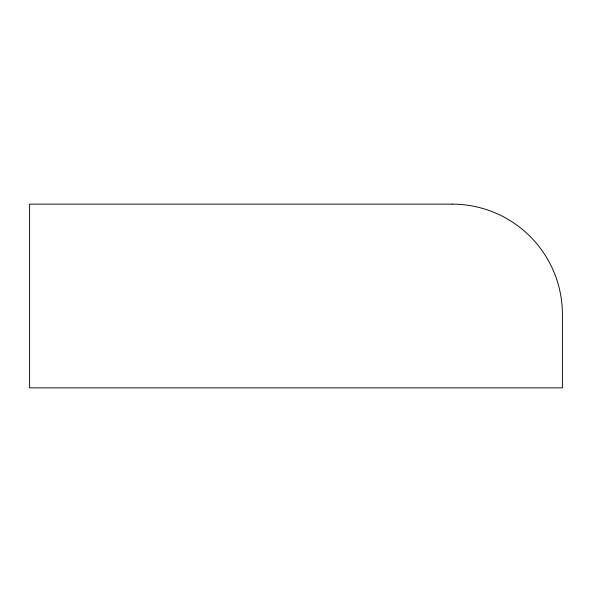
<?xml version="1.0" encoding="UTF-8"?>
<svg xmlns="http://www.w3.org/2000/svg" width="592" height="592" viewBox="0 0 592 592"><rect width="100%" height="100%" fill="white"/><g stroke="black" fill="none" stroke-linecap="round" stroke-linejoin="round"><path stroke-width="0.89" d="M452.162 204.136L29.6 204.136L29.6 387.864L562.4 387.864L562.4 314.374A110.238 110.238 0 0 0 452.162 204.136"/></g></svg>
